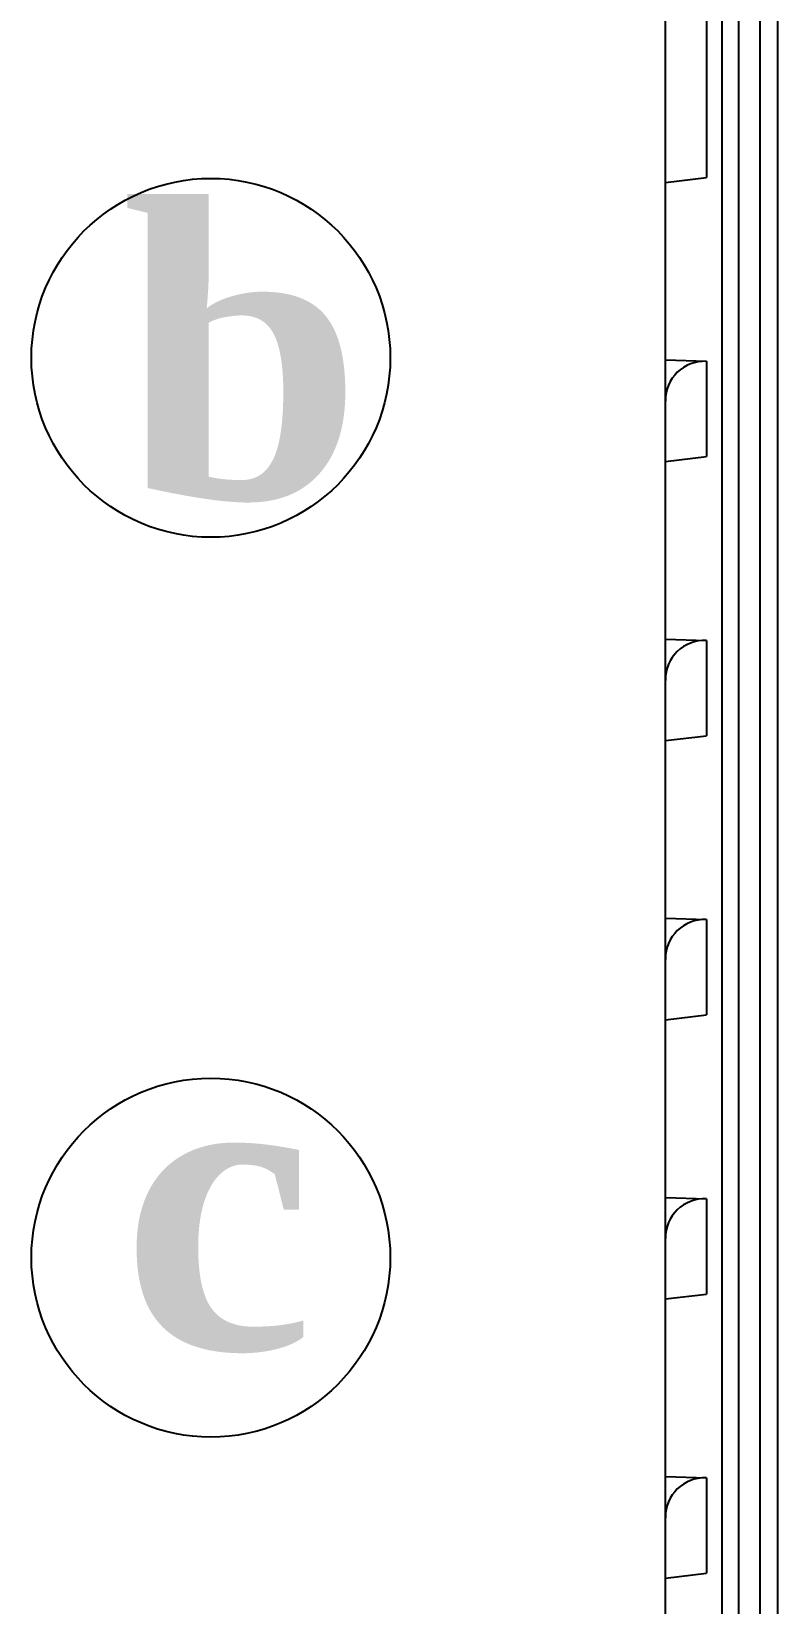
# Model space of a CAD drawing. Extents: x 322 to 1472, y 144 to 807.
# Drawn here: x 408.46 to 429.25, y 515.39 to 559.2 of the extents above; entities that cross this region are included whole.
import ezdxf

# ---------------------------------------------------------------- set-up
doc = ezdxf.new("R2010")
doc.units = 0
doc.header["$LTSCALE"] = 2
doc.layers.get('0').update_dxf_attribs({"linetype": 'CONTINUOUS'})
doc.styles.get("Standard").update_dxf_attribs({"font": 'TIMES.TTF'})

msp = doc.modelspace()

# ---------------------------------------------------------------- linework, layer by layer
at = {"color": 7, "linetype": 'CONTINUOUS'}
for p, q in [((427.708, 490.243), (427.708, 586.243)), ((428.167, 586.243), (428.167, 490.243)), ((428.772, 490.243), (428.772, 586.243)), ((429.253, 586.243), (429.253, 490.243)), ((426.126, 554.993), (426.126, 566.978)), ((427.274, 566.978), (427.274, 555.128)), ((426.126, 554.993), (427.274, 555.128)), ((426.126, 550.043), (426.126, 554.993)), ((426.126, 550.043), (427.274, 550.008)), ((426.126, 547.215), (426.126, 550.043)), ((427.274, 550.008), (427.274, 547.35)), ((426.126, 547.215), (426.126, 548.894)), ((426.126, 547.215), (427.274, 547.35)), ((426.126, 542.265), (426.126, 547.215)), ((426.126, 542.265), (427.274, 542.23)), ((426.126, 539.437), (426.126, 542.265)), ((427.274, 542.23), (427.274, 539.572)), ((426.126, 539.437), (426.126, 541.116)), ((426.126, 539.437), (427.274, 539.572)), ((426.126, 534.487), (426.126, 539.437)), ((426.126, 534.487), (427.274, 534.452)), ((426.126, 531.659), (426.126, 534.487)), ((427.274, 534.452), (427.274, 531.794)), ((426.126, 531.659), (426.126, 533.338)), ((426.126, 531.659), (427.274, 531.794)), ((426.126, 526.709), (426.126, 531.659)), ((426.126, 526.709), (427.274, 526.674)), ((426.126, 523.881), (426.126, 526.709)), ((427.274, 526.674), (427.274, 524.016)), ((426.126, 523.881), (426.126, 525.56)), ((426.126, 523.881), (427.274, 524.016)), ((426.126, 518.931), (426.126, 523.881)), ((426.126, 518.931), (427.274, 518.896)), ((426.126, 516.102), (426.126, 518.931)), ((427.274, 518.896), (427.274, 516.238)), ((426.126, 516.102), (426.126, 517.782)), ((426.126, 516.102), (427.274, 516.238)), ((426.126, 511.153), (426.126, 516.102))]:
    msp.add_line(p, q, dxfattribs=at)
for centre in [(413.458, 550.103), (413.458, 525.032)]:
    msp.add_circle(centre, 5)
for centre in [(427.326, 548.805), (427.326, 541.027), (427.326, 533.249), (427.326, 525.471), (427.326, 517.693)]:
    msp.add_ellipse(centre, major_axis=(-0.864, 0.897), ratio=0.92858, start_param=5.5229, end_param=7.050063, dxfattribs=at)

# ---------------------------------------------------------------- texts
at = {"char_height": 8, "width": 6.54666, "attachment_point": 1}
for s, insert in [('{\\fTimes New Roman|b1|i0|c238|p18;b}', (410.976, 554.19)), ('{\\fTimes New Roman|b1|i0|c238|p18;c}', (410.976, 530.481))]:
    msp.add_mtext(s, dxfattribs=dict(at, insert=insert))

doc.saveas('drawing.dxf')
